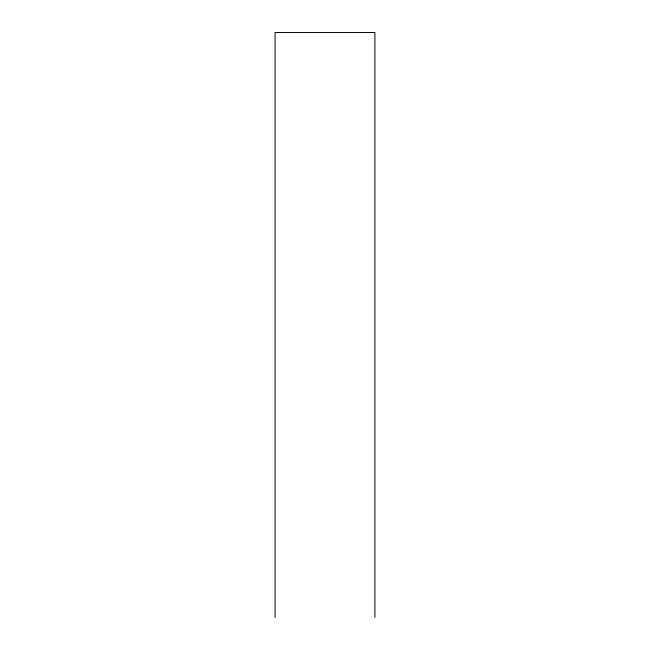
<?xml version="1.0" encoding="UTF-8"?>
<svg xmlns="http://www.w3.org/2000/svg" width="650" height="650" viewBox="0 0 650 650"><rect width="100%" height="100%" fill="white"/><g stroke="black" fill="none" stroke-linecap="round" stroke-linejoin="round"><path stroke-width="0.97" d="M374.904 617.5L374.904 32.5L275.096 32.5L275.096 617.5"/></g></svg>
